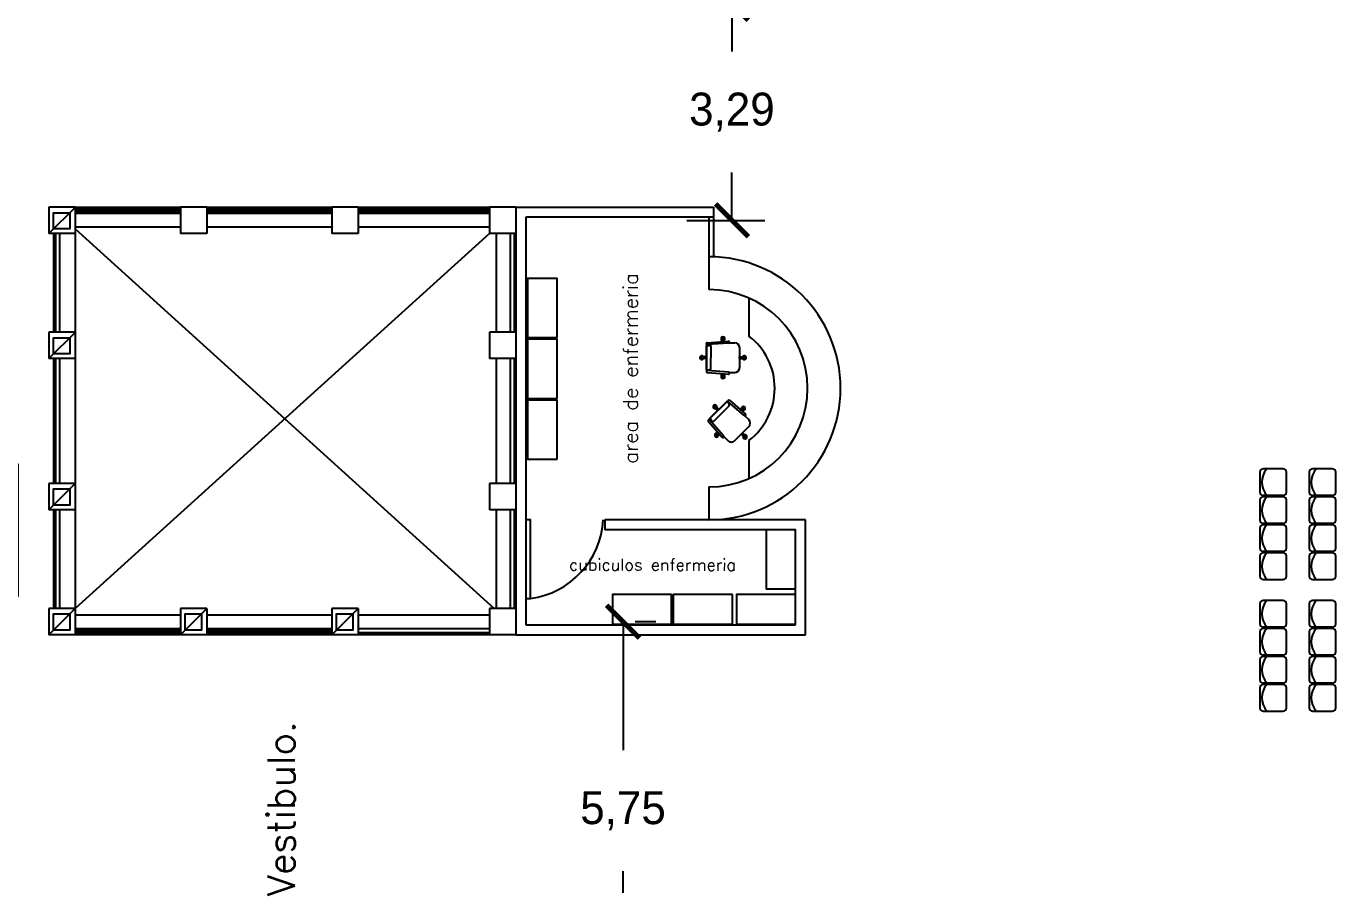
# Model space of a CAD drawing. Header units: millimetres. Extents: x -1615 to -538, y 177 to 397.
# Drawn here: x -1140.89 to -1120.99, y 326.57 to 339.63 of the extents above; entities that cross this region are included whole.
import ezdxf
from ezdxf.enums import TextEntityAlignment as Align

# ---------------------------------------------------------------- set-up
doc = ezdxf.new("R2010")
doc.units = ezdxf.units.MM
for name, color, linetype in [('LOCALES', 2, 'Continuous'), ('MOB', 7, 'Continuous'), ('MUEBLES', 9, 'Continuous'), ('MUROS', 1, 'Continuous'), ('PTA', 2, 'Continuous'), ('VENTANAS', 4, 'Continuous')]:
    doc.layers.add(name, color=color, linetype=linetype)
doc.styles.add('ROMANS', font='ROMANS.shx')
doc.styles.get("Standard").update_dxf_attribs({"font": 'stylu.ttf'})
doc.dimstyles.new('ISO-25', dxfattribs={"dimtxt": 0.5, "dimasz": 0.5, "dimexe": 0.5, "dimexo": 0.625, "dimtad": 0, "dimtih": 1, "dimtoh": 1, "dimtxsty": 'Standard', "dimblk": 'ARCHTICK', "dimcen": 2.5, "dimadec": 0, "dimazin": 0, "dimtfac": 1, "dimtmove": 0, "dimatfit": 3, "dimfxl": 0, "dimarcsym": 0})

# ---------------------------------------------------------------- blocks, each defined once
blk = doc.blocks.new('SILLON4')
at = {"layer": 'MOB'}
for p, q in [((0.609, 1.016), (0.262, 0.867)), ((0.719, 0.998), (0.696, 0.988)), ((0.719, 0.998), (0.751, 1.012)), ((0.751, 1.012), (0.818, 0.854)), ((0.136, 0.814), (-0.211, 0.665)), ((0.706, 0.964), (0.699, 0.98)), ((0.763, 0.83), (0.706, 0.964)), ((0.706, 0.964), (0.72, 0.932)), ((0.763, 0.83), (0.706, 0.964)), ((0.844, 0.576), (0.75, 0.797)), ((0.818, 0.854), (0.763, 0.83)), ((0.947, 0.62), (0.852, 0.84)), ((-0.337, 0.611), (-0.684, 0.462)), ((0.414, 0.34), (0.226, 0.778)), ((0.436, 0.289), (0.226, 0.777)), ((0.825, 0.6), (0.415, 0.424)), ((-0.81, 0.408), (-1.156, 0.26)), ((-0.81, 0.408), (-1.156, 0.26)), ((-0.059, 0.137), (-0.247, 0.575)), ((0.898, 0.451), (-0.061, 0.038)), ((0.358, 0.471), (0.37, 0.443)), ((0.891, 0.446), (0.481, 0.271)), ((0.933, 0.586), (0.878, 0.562)), ((0.878, 0.562), (0.909, 0.492)), ((0.909, 0.491), (0.936, 0.428)), ((0.933, 0.586), (0.991, 0.452)), ((0.991, 0.452), (0.936, 0.428)), ((0.922, 0.396), (-0.922, -0.396)), ((-0.684, 0.29), (-0.72, 0.372)), ((-0.531, -0.066), (-0.696, 0.317)), ((-0.115, 0.268), (-0.103, 0.24)), ((0.352, 0.398), (-0.058, 0.222)), ((0.397, 0.38), (0.436, 0.29)), ((-1.219, 0.167), (-1.251, 0.154)), ((-1.251, 0.154), (-1.183, -0.004)), ((-1.219, 0.167), (-1.196, 0.177)), ((-1.185, 0.154), (-1.192, 0.169)), ((-1.157, 0.087), (-1.192, 0.169)), ((-1.128, 0.02), (-1.185, 0.154)), ((-1.185, 0.154), (-1.172, 0.121)), ((-1.183, -0.004), (-1.128, 0.02)), ((-1, -0.214), (-1.094, 0.006)), ((-0.041, 0.047), (-0.945, -0.341)), ((-0.588, 0.065), (-0.576, 0.037)), ((-0.121, 0.195), (-0.531, 0.019)), ((-0.076, 0.177), (-0.037, 0.087)), ((-1.102, -0.258), (-1.197, -0.038)), ((-0.594, -0.008), (-1.013, -0.188)), ((-0.549, -0.026), (-0.51, -0.116)), ((-0.464, -0.135), (-0.534, -0.165)), ((-1.068, -0.272), (-1.013, -0.248)), ((-1.068, -0.272), (-1.011, -0.406)), ((-1.013, -0.248), (-0.955, -0.383)), ((-1.012, -0.251), (-0.979, -0.328)), ((-1.011, -0.406), (-0.956, -0.382)), ((-0.956, -0.382), (-0.959, -0.375))]:
    blk.add_line(p, q, dxfattribs=at)
for centre, radius, start, end in [((0.636, 0.953), 0.0686, 23.2236, 113.2236), ((0.163, 0.751), 0.0686, 23.2236, 113.2236), ((0.163, 0.751), 0.0686, 23.2236, 113.2236), ((0.289, 0.804), 0.0686, 113.2236, 203.2236), ((0.773, 0.807), 0.0257, 113.2236, 203.2236), ((0.829, 0.83), 0.0257, 23.2236, 113.2236), ((-0.31, 0.548), 0.0686, 23.2236, 113.2236), ((-0.31, 0.548), 0.0686, 23.2236, 113.2236), ((-0.184, 0.602), 0.0686, 113.2236, 203.2236), ((0.923, 0.61), 0.0257, 293.2236, 23.2236), ((-0.783, 0.345), 0.0686, 23.2236, 113.2236), ((-0.783, 0.345), 0.0686, 23.2236, 113.2236), ((-0.656, 0.399), 0.0686, 113.2236, 203.2236), ((0.365, 0.366), 0.0343, 23.2236, 113.2236), ((0.429, 0.392), 0.0343, 113.2236, 203.2236), ((0.868, 0.586), 0.0257, 203.2236, 293.2236), ((0.877, 0.478), 0.0343, 293.2236, 23.2236), ((0.908, 0.427), 0.0257, 23.2236, 113.2236), ((0.912, 0.419), 0.0257, 293.2236, 23.2236), ((-1.129, 0.197), 0.0686, 113.2236, 203.2236), ((-0.044, 0.19), 0.0343, 113.2236, 203.2236), ((0.404, 0.276), 0.0343, 293.2236, 23.2236), ((0.467, 0.302), 0.0343, 203.2236, 293.2236), ((-1.118, -0.004), 0.0257, 23.2236, 113.2236), ((-0.517, -0.012), 0.0343, 113.2236, 203.2236), ((-0.107, 0.163), 0.0343, 23.2236, 113.2236), ((-0.069, 0.073), 0.0343, 293.2236, 23.2236), ((-0.006, 0.1), 0.0343, 203.2236, 293.2236), ((-1.173, -0.028), 0.0257, 113.2236, 203.2236), ((-0.58, -0.039), 0.0343, 23.2236, 113.2236), ((-0.541, -0.13), 0.0343, 293.2236, 23.2236), ((-0.478, -0.103), 0.0343, 203.2236, 293.2236), ((-1.078, -0.248), 0.0257, 203.2236, 293.2236), ((-1.023, -0.224), 0.0257, 293.2236, 23.2236), ((-0.955, -0.318), 0.0257, 203.2236, 293.2236), ((-0.935, -0.365), 0.0257, 113.2236, 203.2236), ((-0.932, -0.372), 0.0257, 203.2236, 293.2236)]:
    blk.add_arc(centre, radius, start, end, dxfattribs=at)
blk = doc.blocks.new('A$C63B07002')
at = {"layer": 'MOB', "xscale": -1, "rotation": 51.18713273036943}
blk.add_blockref('SILLON4', (1.259, 0.489), dxfattribs=at)
blk = doc.blocks.new('SILLA-1')
for p, q in [((-0.1, 0.244), (-0.189, 0.252)), ((-0.108, 0.254), (-0.108, 0.256)), ((-0.093, 0.239), (0.228, 0.195)), ((0.23, 0.225), (-0.091, 0.269)), ((-0.024, 0.26), (-0.021, 0.302)), ((-0.021, 0.302), (0.009, 0.3)), ((-0.017, 0.259), (-0.014, 0.302)), ((-0.002, 0.256), (0.001, 0.301)), ((0.006, 0.255), (0.009, 0.3)), ((0.239, 0.204), (0.239, 0.214)), ((-0.346, 0.052), (-0.348, 0.022)), ((-0.28, 0.024), (-0.348, 0.029)), ((-0.28, 0.017), (-0.348, 0.022)), ((-0.279, 0.04), (-0.347, 0.044)), ((-0.278, 0.047), (-0.346, 0.052)), ((-0.269, 0.182), (-0.29, -0.118)), ((0.167, 0.167), (0.144, -0.162)), ((0.217, 0.183), (0.188, 0.185)), ((0.213, -0.167), (0.236, 0.162)), ((0.215, -0.18), (0.24, 0.174)), ((0.228, 0.005), (0.296, 0)), ((0.229, 0.012), (0.297, 0.007)), ((0.297, 0.007), (0.295, -0.022)), ((-0.131, -0.202), (-0.22, -0.198)), ((-0.123, -0.199), (0.201, -0.199)), ((0.192, -0.186), (0.163, -0.184)), ((0.227, -0.01), (0.295, -0.015)), ((0.227, -0.018), (0.295, -0.022)), ((-0.14, -0.211), (-0.14, -0.214)), ((0.199, -0.228), (-0.125, -0.228)), ((-0.058, -0.228), (-0.06, -0.271)), ((-0.06, -0.271), (-0.031, -0.273)), ((-0.05, -0.228), (-0.053, -0.272)), ((-0.035, -0.228), (-0.038, -0.273)), ((-0.027, -0.228), (-0.031, -0.273)), ((0.21, -0.209), (0.21, -0.219))]:
    blk.add_line(p, q)
for points in [[(-0.376, 0.054), (-0.378, 0.024)], [(-0.278, 0.047), (-0.28, 0.017)], [(0.229, 0.012), (0.227, -0.018)]]:
    blk.add_lwpolyline(points)
for centre, radius, start, end in [((-0.194, 0.177), 0.075, 86.0766, 176.0766), ((-0.092, 0.253), 0.016, 86.0766, 176.0766), ((-0.092, 0.255), 0.016, 176.0766, 266.0766), ((-0.006, 0.301), 0.03, 296.0766, 236.0766), ((-0.006, 0.301), 0.0102, 356.0766, 176.0766), ((0.229, 0.205), 0.01, 266.0766, 356.0766), ((0.229, 0.215), 0.01, 356.0766, 86.0766), ((-0.347, 0.037), 0.03, 26.0766, 326.0766), ((-0.347, 0.037), 0.0102, 86.0766, 266.0766), ((0.187, 0.165), 0.02, 86.0766, 176.0766), ((0.216, 0.163), 0.02, 356.0766, 86.0766), ((0.218, 0.174), 0.0215, 359.1541, 79.6333), ((0.296, -0.007), 0.03, 206.0766, 146.0766), ((0.296, -0.007), 0.0102, 266.0766, 86.0766), ((-0.215, -0.123), 0.075, 176.0766, 266.0766), ((-0.124, -0.215), 0.016, 86.0766, 176.0766), ((0.164, -0.164), 0.02, 176.0766, 266.0766), ((0.193, -0.166), 0.02, 266.0766, 356.0766), ((0.194, -0.177), 0.0215, 272.5199, 352.9991), ((0.2, -0.209), 0.01, 356.0766, 86.0766), ((-0.124, -0.212), 0.016, 176.0766, 266.0766), ((-0.045, -0.272), 0.03, 116.0766, 56.0766), ((-0.045, -0.272), 0.0102, 176.0766, 356.0766), ((0.2, -0.218), 0.01, 266.0766, 356.0766)]:
    blk.add_arc(centre, radius, start, end)
blk = doc.blocks.new('_ArchTick')
at = {"color": 0, "linetype": 'ByBlock', "const_width": 0.15}
blk.add_lwpolyline([(-0.5, -0.5), (0.5, 0.5)], dxfattribs=at)
blk = doc.blocks.new('*D247')
at = {"color": 0, "lineweight": -2}
for p, q in [((-1133.755, 339.966), (-1129.663, 339.966)), ((-1130.163, 339.966), (-1130.163, 339.239)), ((-1130.163, 336.673), (-1130.163, 337.399)), ((-1130.849, 336.673), (-1129.663, 336.673))]:
    blk.add_line(p, q, dxfattribs=at)
at = {"layer": 'Defpoints', "color": 0}
for p in [(-1134.38, 339.966), (-1131.474, 336.673), (-1130.163, 336.673)]:
    blk.add_point(p, dxfattribs=at)
at = {"color": 0, "lineweight": -2, "xscale": 0.5, "yscale": 0.5, "zscale": 0.5}
for p, rotation in [((-1130.163, 339.966), 90), ((-1130.163, 336.673), 270)]:
    blk.add_blockref('_ArchTick', p, dxfattribs=dict(at, rotation=rotation))
at = {"color": 0, "insert": (-1130.163, 338.319), "char_height": 0.5, "attachment_point": 5}
blk.add_mtext('3,29', dxfattribs=at)
blk = doc.blocks.new('*D248')
at = {"color": 0, "lineweight": -2}
for p, q in [((-1131.818, 330.573), (-1131.818, 328.618)), ((-1131.636, 330.573), (-1131.318, 330.573)), ((-1131.818, 324.823), (-1131.818, 326.778)), ((-1131.636, 324.823), (-1131.318, 324.823))]:
    blk.add_line(p, q, dxfattribs=at)
at = {"layer": 'Defpoints', "color": 0}
for p in [(-1132.261, 330.573), (-1132.261, 324.823), (-1131.818, 324.823)]:
    blk.add_point(p, dxfattribs=at)
at = {"color": 0, "lineweight": -2, "xscale": 0.5, "yscale": 0.5, "zscale": 0.5}
for p, rotation in [((-1131.818, 330.573), 90), ((-1131.818, 324.823), 270)]:
    blk.add_blockref('_ArchTick', p, dxfattribs=dict(at, rotation=rotation))
at = {"color": 0, "insert": (-1131.818, 327.698), "char_height": 0.5, "attachment_point": 5}
blk.add_mtext('5,75', dxfattribs=at)

msp = doc.modelspace()

# ---------------------------------------------------------------- linework, layer by layer
for p, q in [((-1130.512, 336.721), (-1130.512, 336.121)), ((-1130.442, 336.721), (-1130.442, 336.121)), ((-1130.512, 336.121), (-1130.512, 335.621)), ((-1129.904, 335.492), (-1129.904, 334.915)), ((-1129.904, 333.327), (-1129.904, 332.75)), ((-1130.512, 332.621), (-1130.512, 332.121))]:
    msp.add_line(p, q)
at = {"color": 253}
for p, q in [((-1122.14, 332.844), (-1122.14, 332.54)), ((-1121.786, 332.895), (-1122.09, 332.895)), ((-1121.735, 332.54), (-1121.735, 332.844)), ((-1121.39, 332.844), (-1121.39, 332.54)), ((-1121.036, 332.895), (-1121.34, 332.895)), ((-1120.985, 332.54), (-1120.985, 332.844)), ((-1122.14, 332.419), (-1122.14, 332.115)), ((-1121.786, 332.489), (-1122.09, 332.489)), ((-1121.786, 332.469), (-1122.09, 332.469)), ((-1121.735, 332.115), (-1121.735, 332.419)), ((-1121.39, 332.419), (-1121.39, 332.115)), ((-1121.036, 332.489), (-1121.34, 332.489)), ((-1121.036, 332.469), (-1121.34, 332.469)), ((-1120.985, 332.115), (-1120.985, 332.419)), ((-1121.786, 332.064), (-1122.09, 332.064)), ((-1121.786, 332.044), (-1122.09, 332.044)), ((-1121.036, 332.064), (-1121.34, 332.064)), ((-1121.036, 332.044), (-1121.34, 332.044)), ((-1122.14, 331.993), (-1122.14, 331.689)), ((-1121.735, 331.689), (-1121.735, 331.993)), ((-1121.39, 331.993), (-1121.39, 331.689)), ((-1120.985, 331.689), (-1120.985, 331.993)), ((-1121.786, 331.639), (-1122.09, 331.639)), ((-1121.786, 331.619), (-1122.09, 331.619)), ((-1121.036, 331.639), (-1121.34, 331.639)), ((-1121.036, 331.619), (-1121.34, 331.619)), ((-1122.14, 331.568), (-1122.14, 331.264)), ((-1121.735, 331.264), (-1121.735, 331.568)), ((-1121.39, 331.568), (-1121.39, 331.264)), ((-1120.985, 331.264), (-1120.985, 331.568)), ((-1122.09, 331.213), (-1121.786, 331.213)), ((-1121.34, 331.213), (-1121.036, 331.213)), ((-1122.14, 330.844), (-1122.14, 330.54)), ((-1121.786, 330.895), (-1122.09, 330.895)), ((-1121.735, 330.54), (-1121.735, 330.844)), ((-1121.39, 330.844), (-1121.39, 330.54)), ((-1121.036, 330.895), (-1121.34, 330.895)), ((-1120.985, 330.54), (-1120.985, 330.844)), ((-1122.14, 330.419), (-1122.14, 330.115)), ((-1121.786, 330.489), (-1122.09, 330.489)), ((-1121.786, 330.469), (-1122.09, 330.469)), ((-1121.735, 330.115), (-1121.735, 330.419)), ((-1121.39, 330.419), (-1121.39, 330.115)), ((-1121.036, 330.489), (-1121.34, 330.489)), ((-1121.036, 330.469), (-1121.34, 330.469)), ((-1120.985, 330.115), (-1120.985, 330.419)), ((-1121.786, 330.064), (-1122.09, 330.064)), ((-1121.786, 330.044), (-1122.09, 330.044)), ((-1121.036, 330.064), (-1121.34, 330.064)), ((-1121.036, 330.044), (-1121.34, 330.044)), ((-1122.14, 329.993), (-1122.14, 329.689)), ((-1121.735, 329.689), (-1121.735, 329.993)), ((-1121.39, 329.993), (-1121.39, 329.689)), ((-1120.985, 329.689), (-1120.985, 329.993)), ((-1121.786, 329.639), (-1122.09, 329.639)), ((-1121.786, 329.619), (-1122.09, 329.619)), ((-1121.036, 329.639), (-1121.34, 329.639)), ((-1121.036, 329.619), (-1121.34, 329.619)), ((-1122.14, 329.568), (-1122.14, 329.264)), ((-1121.735, 329.264), (-1121.735, 329.568)), ((-1121.39, 329.568), (-1121.39, 329.264)), ((-1120.985, 329.264), (-1120.985, 329.568)), ((-1122.09, 329.213), (-1121.786, 329.213)), ((-1121.34, 329.213), (-1121.036, 329.213))]:
    msp.add_line(p, q, dxfattribs=at)
for radius, start, end in [(2, 270, 90), (1.5, 270, 90), (1, 307.4412, 52.5588)]:
    msp.add_arc((-1130.512, 334.121), radius, start, end)
for centre, radius, start, end in [((-1122.09, 332.844), 0.0507, 90, 180), ((-1121.796, 332.693), 0.312, 139.6709, 220.7989), ((-1121.786, 332.844), 0.0507, 360, 90), ((-1121.34, 332.844), 0.0507, 90, 180), ((-1121.046, 332.693), 0.312, 139.6709, 220.7989), ((-1121.036, 332.844), 0.0507, 360, 90), ((-1122.09, 332.54), 0.0507, 180, 270), ((-1122.09, 332.419), 0.0507, 90, 180), ((-1121.796, 332.268), 0.312, 139.6709, 220.7989), ((-1121.786, 332.54), 0.0507, 270, 360), ((-1121.786, 332.419), 0.0507, 360, 90), ((-1121.34, 332.54), 0.0507, 180, 270), ((-1121.34, 332.419), 0.0507, 90, 180), ((-1121.046, 332.268), 0.312, 139.6709, 220.7989), ((-1121.036, 332.54), 0.0507, 270, 360), ((-1121.036, 332.419), 0.0507, 360, 90), ((-1122.09, 332.115), 0.0507, 180, 270), ((-1122.09, 331.993), 0.0507, 90, 180), ((-1121.796, 331.842), 0.312, 139.6709, 220.7989), ((-1121.786, 332.115), 0.0507, 270, 360), ((-1121.786, 331.993), 0.0507, 360, 90), ((-1121.34, 332.115), 0.0507, 180, 270), ((-1121.34, 331.993), 0.0507, 90, 180), ((-1121.046, 331.842), 0.312, 139.6709, 220.7989), ((-1121.036, 332.115), 0.0507, 270, 360), ((-1121.036, 331.993), 0.0507, 360, 90), ((-1122.09, 331.689), 0.0507, 180, 270), ((-1122.09, 331.568), 0.0507, 90, 180), ((-1121.796, 331.417), 0.312, 139.6709, 220.7989), ((-1121.786, 331.689), 0.0507, 270, 360), ((-1121.786, 331.568), 0.0507, 360, 90), ((-1121.34, 331.689), 0.0507, 180, 270), ((-1121.34, 331.568), 0.0507, 90, 180), ((-1121.046, 331.417), 0.312, 139.6709, 220.7989), ((-1121.036, 331.689), 0.0507, 270, 360), ((-1121.036, 331.568), 0.0507, 360, 90), ((-1122.09, 331.264), 0.0507, 180, 270), ((-1121.786, 331.264), 0.0507, 270, 360), ((-1121.34, 331.264), 0.0507, 180, 270), ((-1121.036, 331.264), 0.0507, 270, 360), ((-1122.09, 330.844), 0.0507, 90, 180), ((-1121.796, 330.693), 0.312, 139.6709, 220.7989), ((-1121.786, 330.844), 0.0507, 360, 90), ((-1121.34, 330.844), 0.0507, 90, 180), ((-1121.046, 330.693), 0.312, 139.6709, 220.7989), ((-1121.036, 330.844), 0.0507, 360, 90), ((-1122.09, 330.54), 0.0507, 180, 270), ((-1122.09, 330.419), 0.0507, 90, 180), ((-1121.796, 330.268), 0.312, 139.6709, 220.7989), ((-1121.786, 330.54), 0.0507, 270, 360), ((-1121.786, 330.419), 0.0507, 360, 90), ((-1121.34, 330.54), 0.0507, 180, 270), ((-1121.34, 330.419), 0.0507, 90, 180), ((-1121.046, 330.268), 0.312, 139.6709, 220.7989), ((-1121.036, 330.54), 0.0507, 270, 360), ((-1121.036, 330.419), 0.0507, 360, 90), ((-1122.09, 330.115), 0.0507, 180, 270), ((-1122.09, 329.993), 0.0507, 90, 180), ((-1121.796, 329.842), 0.312, 139.6709, 220.7989), ((-1121.786, 330.115), 0.0507, 270, 360), ((-1121.786, 329.993), 0.0507, 360, 90), ((-1121.34, 330.115), 0.0507, 180, 270), ((-1121.34, 329.993), 0.0507, 90, 180), ((-1121.046, 329.842), 0.312, 139.6709, 220.7989), ((-1121.036, 330.115), 0.0507, 270, 360), ((-1121.036, 329.993), 0.0507, 360, 90), ((-1122.09, 329.689), 0.0507, 180, 270), ((-1122.09, 329.568), 0.0507, 90, 180), ((-1121.796, 329.417), 0.312, 139.6709, 220.7989), ((-1121.786, 329.689), 0.0507, 270, 360), ((-1121.786, 329.568), 0.0507, 360, 90), ((-1121.34, 329.689), 0.0507, 180, 270), ((-1121.34, 329.568), 0.0507, 90, 180), ((-1121.046, 329.417), 0.312, 139.6709, 220.7989), ((-1121.036, 329.689), 0.0507, 270, 360), ((-1121.036, 329.568), 0.0507, 360, 90), ((-1122.09, 329.264), 0.0507, 180, 270), ((-1121.786, 329.264), 0.0507, 270, 360), ((-1121.34, 329.264), 0.0507, 180, 270), ((-1121.036, 329.264), 0.0507, 270, 360)]:
    msp.add_arc(centre, radius, start, end, dxfattribs=at)
at = {"layer": 'MOB'}
for points in [[(-1132.821, 334.891), (-1132.821, 335.791), (-1133.271, 335.791), (-1133.271, 334.891)], [(-1132.821, 333.966), (-1132.821, 334.866), (-1133.271, 334.866), (-1133.271, 333.966)], [(-1132.821, 333.041), (-1132.821, 333.941), (-1133.271, 333.941), (-1133.271, 333.041)], [(-1129.195, 331.071), (-1129.195, 331.971), (-1129.645, 331.971), (-1129.645, 331.071)], [(-1131.08, 330.986), (-1131.98, 330.986), (-1131.98, 330.536), (-1131.08, 330.536)], [(-1130.155, 330.986), (-1131.055, 330.986), (-1131.055, 330.536), (-1130.155, 330.536)], [(-1129.195, 330.986), (-1130.095, 330.986), (-1130.095, 330.536), (-1129.195, 330.536)]]:
    msp.add_lwpolyline(points, close=True, dxfattribs=at)
at = {"layer": 'MUEBLES'}
msp.add_lwpolyline([(-1133.226, 330.924), (-1133.226, 332.121), (-1133.295, 332.121), (-1133.295, 330.924), (-1133.226, 330.924, 0.360198), (-1132.119, 332.121, 0.414214)], format="xyb", dxfattribs=at)
at = {"layer": 'MUROS'}
for p, q in [((-1140.545, 336.873), (-1140.545, 336.473)), ((-1140.145, 336.873), (-1140.545, 336.873)), ((-1140.145, 336.871), (-1140.545, 336.473)), ((-1140.145, 336.873), (-1140.145, 336.473)), ((-1138.145, 336.873), (-1138.545, 336.873)), ((-1138.545, 336.873), (-1138.545, 336.473)), ((-1138.145, 336.873), (-1138.145, 336.473)), ((-1135.845, 336.873), (-1136.245, 336.873)), ((-1136.245, 336.873), (-1136.245, 336.473)), ((-1135.845, 336.873), (-1135.845, 336.473)), ((-1133.445, 336.873), (-1133.845, 336.873)), ((-1133.845, 336.873), (-1133.845, 336.473)), ((-1133.445, 336.873), (-1133.445, 336.473)), ((-1133.445, 336.873), (-1133.445, 330.373)), ((-1133.445, 336.873), (-1130.442, 336.873)), ((-1130.442, 336.873), (-1130.442, 336.721)), ((-1133.295, 336.721), (-1133.295, 334.271)), ((-1130.442, 336.721), (-1133.295, 336.721)), ((-1133.295, 336.721), (-1133.295, 330.523)), ((-1140.145, 336.473), (-1140.545, 336.473)), ((-1138.145, 336.473), (-1138.545, 336.473)), ((-1135.845, 336.473), (-1136.245, 336.473)), ((-1133.445, 336.473), (-1133.845, 336.473)), ((-1140.545, 334.973), (-1140.545, 334.573)), ((-1140.145, 334.973), (-1140.545, 334.973)), ((-1140.145, 334.971), (-1140.545, 334.573)), ((-1140.145, 334.973), (-1140.145, 334.573)), ((-1133.445, 334.973), (-1133.845, 334.973)), ((-1133.845, 334.973), (-1133.845, 334.573)), ((-1133.445, 334.973), (-1133.445, 334.573)), ((-1140.145, 334.573), (-1140.545, 334.573)), ((-1133.445, 334.573), (-1133.845, 334.573)), ((-1140.145, 332.673), (-1140.545, 332.673)), ((-1140.545, 332.673), (-1140.545, 332.273)), ((-1140.145, 332.671), (-1140.545, 332.273)), ((-1140.145, 332.673), (-1140.145, 332.273)), ((-1133.445, 332.673), (-1133.845, 332.673)), ((-1133.845, 332.673), (-1133.845, 332.273)), ((-1133.445, 332.673), (-1133.445, 332.273)), ((-1140.145, 332.273), (-1140.545, 332.273)), ((-1133.445, 332.273), (-1133.845, 332.273)), ((-1129.045, 332.121), (-1132.095, 332.121)), ((-1132.095, 332.121), (-1132.095, 331.971)), ((-1129.045, 330.373), (-1129.045, 332.121)), ((-1129.195, 331.971), (-1132.095, 331.971)), ((-1129.195, 330.523), (-1129.195, 331.971)), ((-1140.545, 330.773), (-1140.545, 330.373)), ((-1140.145, 330.773), (-1140.545, 330.773)), ((-1140.145, 330.771), (-1140.545, 330.373)), ((-1140.145, 330.773), (-1140.145, 330.373)), ((-1138.145, 330.773), (-1138.545, 330.773)), ((-1138.545, 330.773), (-1138.545, 330.373)), ((-1138.145, 330.771), (-1138.545, 330.373)), ((-1138.145, 330.773), (-1138.145, 330.373)), ((-1135.845, 330.773), (-1136.245, 330.773)), ((-1136.245, 330.773), (-1136.245, 330.373)), ((-1135.845, 330.771), (-1136.245, 330.373)), ((-1135.845, 330.773), (-1135.845, 330.373)), ((-1133.445, 330.773), (-1133.845, 330.773)), ((-1133.845, 330.773), (-1133.845, 330.373)), ((-1133.445, 330.773), (-1133.445, 330.373)), ((-1133.295, 330.523), (-1129.195, 330.523)), ((-1140.145, 330.373), (-1140.545, 330.373)), ((-1138.145, 330.373), (-1138.545, 330.373)), ((-1135.845, 330.373), (-1136.245, 330.373)), ((-1133.445, 330.373), (-1133.845, 330.373)), ((-1133.445, 330.373), (-1129.045, 330.373)), ((-1129.195, 330.371), (-1129.195, 330.373))]:
    msp.add_line(p, q, dxfattribs=at)
for points in [[(-1140.227, 336.79), (-1140.227, 336.544), (-1140.474, 336.544), (-1140.474, 336.79)], [(-1140.227, 334.89), (-1140.227, 334.644), (-1140.474, 334.644), (-1140.474, 334.89)], [(-1140.227, 332.59), (-1140.227, 332.344), (-1140.474, 332.344), (-1140.474, 332.59)], [(-1140.227, 330.69), (-1140.227, 330.444), (-1140.474, 330.444), (-1140.474, 330.69)], [(-1138.227, 330.69), (-1138.227, 330.444), (-1138.474, 330.444), (-1138.474, 330.69)], [(-1135.927, 330.69), (-1135.927, 330.444), (-1136.174, 330.444), (-1136.174, 330.69)]]:
    msp.add_lwpolyline(points, close=True, dxfattribs=at)
at = {"layer": 'VENTANAS'}
for p, q in [((-1140.145, 336.873), (-1138.545, 336.873)), ((-1140.145, 336.843), (-1138.545, 336.843)), ((-1140.145, 336.813), (-1138.545, 336.813)), ((-1140.145, 336.783), (-1138.545, 336.783)), ((-1138.145, 336.873), (-1136.245, 336.873)), ((-1138.145, 336.843), (-1136.245, 336.843)), ((-1138.145, 336.813), (-1136.245, 336.813)), ((-1138.145, 336.783), (-1136.245, 336.783)), ((-1135.845, 336.873), (-1133.845, 336.873)), ((-1135.845, 336.843), (-1133.845, 336.843)), ((-1135.845, 336.813), (-1133.845, 336.813)), ((-1135.845, 336.783), (-1133.845, 336.783)), ((-1140.475, 336.473), (-1140.475, 334.973)), ((-1140.445, 336.473), (-1140.445, 334.973)), ((-1140.385, 336.473), (-1140.385, 334.973)), ((-1140.145, 336.573), (-1138.545, 336.573)), ((-1140.145, 336.544), (-1133.774, 330.773)), ((-1133.845, 336.473), (-1140.145, 330.773)), ((-1140.145, 336.473), (-1140.145, 334.973)), ((-1138.145, 336.573), (-1136.245, 336.573)), ((-1135.845, 336.573), (-1133.845, 336.573)), ((-1133.745, 336.473), (-1133.745, 334.973)), ((-1133.535, 336.473), (-1133.535, 334.973)), ((-1133.475, 336.473), (-1133.475, 334.973)), ((-1133.445, 336.473), (-1133.445, 334.973)), ((-1140.475, 334.573), (-1140.475, 332.673)), ((-1140.445, 334.573), (-1140.445, 332.673)), ((-1140.385, 334.573), (-1140.385, 332.673)), ((-1140.145, 334.573), (-1140.145, 332.673)), ((-1133.745, 334.573), (-1133.745, 332.673)), ((-1133.535, 334.573), (-1133.535, 332.673)), ((-1133.475, 334.573), (-1133.475, 332.673)), ((-1133.445, 334.573), (-1133.445, 332.673)), ((-1140.475, 332.273), (-1140.475, 330.773)), ((-1140.445, 332.273), (-1140.445, 330.773)), ((-1140.385, 332.273), (-1140.385, 330.773)), ((-1140.145, 332.273), (-1140.145, 330.773)), ((-1133.745, 332.273), (-1133.745, 330.773)), ((-1133.535, 332.273), (-1133.535, 330.773)), ((-1133.475, 332.273), (-1133.475, 330.773)), ((-1133.445, 332.273), (-1133.445, 330.773)), ((-1138.545, 330.673), (-1140.145, 330.673)), ((-1136.245, 330.673), (-1138.145, 330.673)), ((-1133.845, 330.673), (-1135.845, 330.673)), ((-1138.545, 330.463), (-1140.145, 330.463)), ((-1138.545, 330.433), (-1140.145, 330.433)), ((-1136.245, 330.463), (-1138.145, 330.463)), ((-1136.245, 330.433), (-1138.145, 330.433)), ((-1133.845, 330.463), (-1135.845, 330.463)), ((-1138.545, 330.403), (-1140.145, 330.403)), ((-1138.545, 330.373), (-1140.145, 330.373)), ((-1136.245, 330.403), (-1138.145, 330.403)), ((-1136.245, 330.373), (-1138.145, 330.373)), ((-1133.845, 330.403), (-1135.845, 330.403)), ((-1133.845, 330.373), (-1135.845, 330.373))]:
    msp.add_line(p, q, dxfattribs=at)

# ---------------------------------------------------------------- block references
at = {"layer": 'MOB', "linetype": 'Continuous'}
for p, rotation in [((-1130.326, 334.599), 183.9282973090536), ((-1130.202, 333.639), 138.9404265271725)]:
    msp.add_blockref('SILLA-1', p, dxfattribs=dict(at, rotation=rotation))
at = {"layer": 'VENTANAS', "xscale": -1, "rotation": 117.9573545321566}
for p in [(-1141.192, 336.833), (-1141.176, 333.306)]:
    msp.add_blockref('A$C63B07002', p, dxfattribs=at)

# ---------------------------------------------------------------- texts
at = {"layer": 'LOCALES', "style": 'ROMANS'}
msp.add_text('area de enfermeria', height=0.221, rotation=90, dxfattribs=at).set_placement((-1131.593, 334.424), align=Align.CENTER)
at = {"layer": 'LOCALES', "color": 5, "style": 'ROMANS'}
msp.add_text('Vestibulo.', height=0.4195, rotation=90, dxfattribs=at).set_placement((-1136.804, 327.73), align=Align.CENTER)
at = {"layer": 'PTA', "linetype": 'Continuous', "style": 'ROMANS'}
msp.add_text('cubiculos enfermeria', height=0.18, rotation=359.9596, dxfattribs=at).set_placement((-1132.639, 331.349))

# ---------------------------------------------------------------- dimensions: what is measured, and where the dimension line sits
for base, p1, p2, picture, middle in [((-1130.163, 336.673), (-1134.38, 339.966), (-1131.474, 336.673), '*D247', (-1130.163, 338.319)), ((-1131.818, 324.823), (-1132.261, 330.573), (-1132.261, 324.823), '*D248', (-1131.818, 327.698))]:
    dim = msp.add_linear_dim(base=base, p1=p1, p2=p2, angle=90, dimstyle='ISO-25')
    dim.commit()
    dim.dimension.update_dxf_attribs({"geometry": picture, "text_midpoint": middle})

doc.saveas('drawing.dxf')
